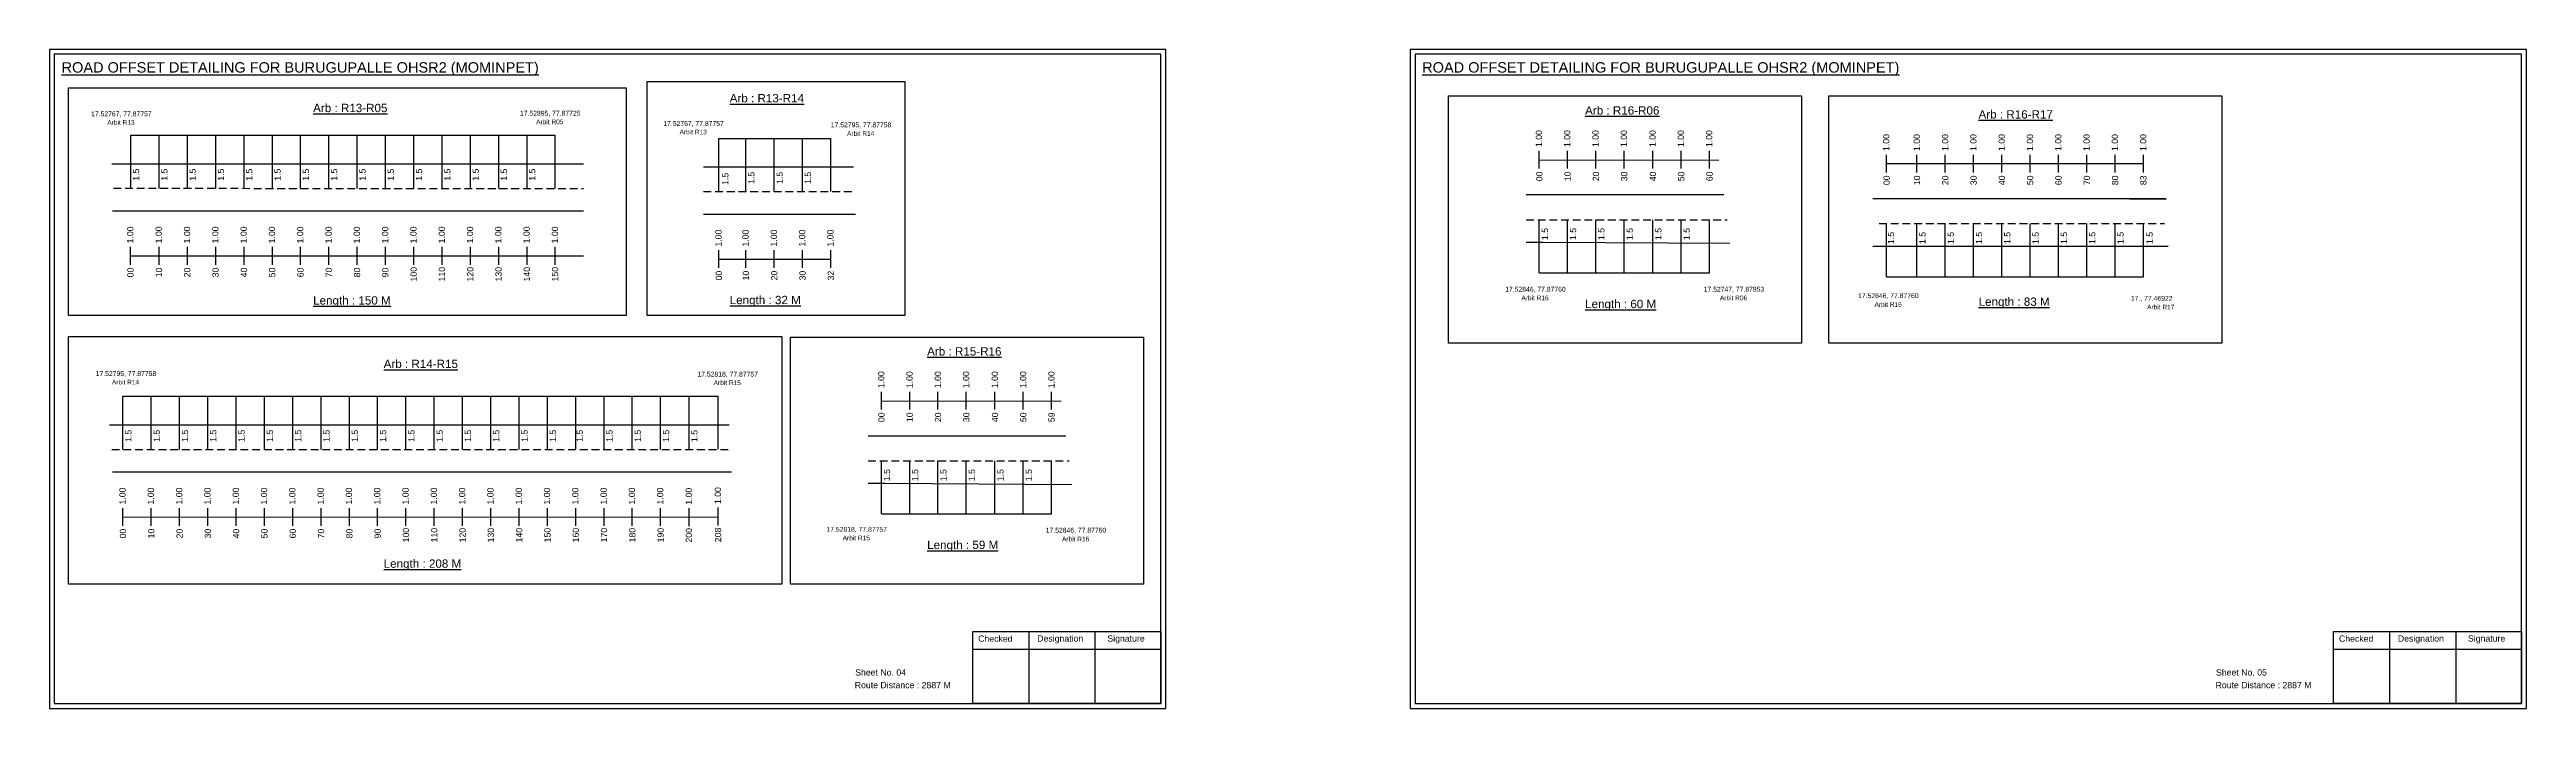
# Model space of a CAD drawing. Header units: inches. Extents: x 1065 to 7171, y 350 to 1611.
# Drawn here: x 5981 to 7171, y 444 to 760 of the extents above; entities that cross this region are included whole.
import ezdxf

# ---------------------------------------------------------------- set-up
doc = ezdxf.new("R2010")
doc.units = ezdxf.units.IN
doc.header["$MEASUREMENT"] = 0
doc.linetypes.add('DASHED2', pattern=[0.375, 0.25, -0.125])
doc.layers.add('PDF_Geometry', color=7, linetype='Continuous')
doc.layers.add('PDF_Text', color=5, linetype='Continuous')
doc.styles.add('PDF Arial', font='arial.ttf')
doc.styles.get("Standard").update_dxf_attribs({"font": 'arial.ttf'})

msp = doc.modelspace()

# ---------------------------------------------------------------- linework, layer by layer
at = {"color": 5}
for p, q in [((6019.8, 719.1), (6223.8, 719.1)), ((6302.4, 717.6), (6356.2, 717.6)), ((6696.7, 652.9), (6778.5, 653)), ((6863.6, 651), (6987, 651)), ((6016, 593.6), (6302, 593.7)), ((6380.5, 537.1), (6462.3, 537.1))]:
    msp.add_line(p, q, dxfattribs=at)
for p, q in [((6019.8, 693.5), (6019.8, 719.1)), ((6033.4, 693.5), (6033.4, 719.1)), ((6047, 693.5), (6047, 719.1)), ((6060.6, 693.5), (6060.6, 719.1)), ((6074.2, 693.5), (6074.2, 719.1)), ((6087.8, 693.5), (6087.8, 719.1)), ((6101.4, 693.5), (6101.4, 719.1)), ((6115, 693.5), (6115, 719.1)), ((6128.6, 693.5), (6128.6, 719.1)), ((6142.2, 693.5), (6142.2, 719.1)), ((6155.8, 693.5), (6155.8, 719.1)), ((6169.4, 693.5), (6169.4, 719.1)), ((6183, 693.5), (6183, 719.1)), ((6196.6, 693.5), (6196.6, 719.1)), ((6210.2, 693.5), (6210.2, 719.1)), ((6223.8, 693.5), (6223.8, 719.1)), ((6302.4, 692), (6302.4, 717.6)), ((6315.4, 692), (6315.4, 717.6)), ((6329, 692), (6329, 717.6)), ((6342.6, 692), (6342.6, 717.6)), ((6356.2, 692), (6356.2, 717.6)), ((6010.6, 705.4), (6237.4, 705.4)), ((6295, 703.9), (6367.1, 703.9)), ((6011, 682.7), (6237.4, 682.7)), ((6295, 681.2), (6368.1, 681.2)), ((6785.3, 690.4), (6690.3, 690.4)), ((6997.9, 688.5), (6857, 688.5)), ((6980.3, 688.5), (6997.9, 688.5)), ((6696.7, 652.9), (6696.7, 678.5)), ((6710.3, 652.9), (6710.3, 678.5)), ((6723.9, 652.9), (6723.9, 678.5)), ((6737.5, 652.9), (6737.5, 678.5)), ((6751.3, 652.9), (6751.3, 678.5)), ((6764.9, 652.9), (6764.9, 678.5)), ((6778.5, 652.9), (6778.5, 678.5)), ((6863.6, 651), (6863.6, 676.6)), ((6878.2, 651), (6878.2, 676.6)), ((6891.8, 651), (6891.8, 676.6)), ((6905.4, 651), (6905.4, 676.6)), ((6919, 651), (6919, 676.6)), ((6932.6, 651), (6932.6, 676.6)), ((6946.2, 651), (6946.2, 676.6)), ((6959.8, 651), (6959.8, 676.6)), ((6973.4, 651), (6973.4, 676.6)), ((6987, 651), (6987, 676.6)), ((6857, 665.8), (6889.2, 665.8)), ((6889.2, 665.8), (6999, 665.8)), ((6016, 568), (6016, 593.6)), ((6029.6, 568), (6029.6, 593.6)), ((6043.2, 568), (6043.2, 593.6)), ((6056.8, 568), (6056.8, 593.6)), ((6070.4, 568), (6070.4, 593.6)), ((6084, 568), (6084, 593.6)), ((6097.6, 568), (6097.6, 593.6)), ((6111.2, 568), (6111.2, 593.6)), ((6124.8, 568), (6124.8, 593.6)), ((6138.4, 568), (6138.4, 593.6)), ((6152, 568), (6152, 593.6)), ((6165.6, 568), (6165.6, 593.6)), ((6179.2, 568), (6179.2, 593.6)), ((6192.8, 568), (6192.8, 593.6)), ((6206.4, 568), (6206.4, 593.6)), ((6220, 568), (6220, 593.6)), ((6233.6, 568), (6233.6, 593.6)), ((6247.2, 568), (6247.2, 593.6)), ((6260.8, 568), (6260.8, 593.6)), ((6274.4, 568), (6274.4, 593.6)), ((6288.1, 568.2), (6288.1, 593.5)), ((6302, 568.2), (6302, 593.7)), ((6009.6, 579.9), (6307.4, 579.9)), ((6469.1, 574.5), (6374.1, 574.5)), ((6380.5, 537.1), (6380.5, 562.6)), ((6394.1, 537.1), (6394.1, 562.6)), ((6407.7, 537.1), (6407.7, 562.6)), ((6421.3, 537.1), (6421.3, 562.6)), ((6435.1, 537.1), (6435.1, 562.6)), ((6448.7, 537.1), (6448.7, 562.6)), ((6462.3, 537.1), (6462.3, 562.6)), ((6010.9, 557.3), (6308.4, 557.3))]:
    msp.add_line(p, q)
at = {"color": 217, "true_color": 0x93278f}
for p, q in [((6696.7, 703.1), (6696.7, 711.6)), ((6696.7, 707.3), (6783, 707.1)), ((6710.3, 703.1), (6710.3, 711.6)), ((6723.9, 703.1), (6723.9, 711.6)), ((6737.5, 703.1), (6737.5, 711.6)), ((6751.3, 703.1), (6751.3, 711.6)), ((6764.9, 703.1), (6764.9, 711.6)), ((6778.5, 703.1), (6778.5, 711.6)), ((6863.6, 701.2), (6863.6, 709.7)), ((6863.6, 705.5), (6987, 705.5)), ((6878.2, 701.2), (6878.2, 709.7)), ((6891.8, 701.2), (6891.8, 709.7)), ((6905.4, 701.2), (6905.4, 709.7)), ((6919, 701.2), (6919, 709.7)), ((6932.6, 701.2), (6932.6, 709.7)), ((6946.2, 701.2), (6946.2, 709.7)), ((6959.8, 701.2), (6959.8, 709.7)), ((6973.4, 701.2), (6973.4, 709.7)), ((6987, 701.2), (6987, 709.7)), ((6019.7, 656.8), (6019.7, 665.4)), ((6019.8, 661.1), (6237.4, 661.1)), ((6033.4, 656.8), (6033.4, 665.4)), ((6047, 656.8), (6047, 665.4)), ((6060.6, 656.8), (6060.6, 665.4)), ((6074.2, 656.8), (6074.2, 665.4)), ((6087.8, 656.8), (6087.8, 665.4)), ((6101.4, 656.8), (6101.4, 665.4)), ((6115, 656.8), (6115, 665.4)), ((6128.6, 656.8), (6128.6, 665.4)), ((6142.2, 656.8), (6142.2, 665.4)), ((6155.8, 656.8), (6155.8, 665.4)), ((6169.4, 656.8), (6169.4, 665.4)), ((6183, 656.8), (6183, 665.4)), ((6196.6, 656.8), (6196.6, 665.4)), ((6210.2, 656.8), (6210.2, 665.4)), ((6223.8, 656.8), (6223.8, 665.4)), ((6302.4, 655.3), (6302.4, 663.9)), ((6302.4, 659.6), (6356.2, 659.6)), ((6315.4, 655.3), (6315.4, 663.9)), ((6329, 655.3), (6329, 663.9)), ((6342.6, 655.3), (6342.6, 663.9)), ((6356.2, 655.3), (6356.2, 663.9)), ((6380.5, 587.2), (6380.5, 595.8)), ((6394.1, 587.2), (6394.1, 595.8)), ((6407.7, 587.2), (6407.7, 595.8)), ((6421.3, 587.2), (6421.3, 595.8)), ((6435.1, 587.2), (6435.1, 595.8)), ((6448.7, 587.2), (6448.7, 595.8)), ((6462.3, 587.2), (6462.3, 595.8)), ((6380.5, 591.5), (6466.9, 591.2)), ((6016, 531.3), (6016, 539.9)), ((6029.6, 531.3), (6029.6, 539.9)), ((6043.2, 531.3), (6043.2, 539.9)), ((6056.8, 531.3), (6056.8, 539.9)), ((6070.4, 531.3), (6070.4, 539.9)), ((6084, 531.3), (6084, 539.9)), ((6097.6, 531.3), (6097.6, 539.9)), ((6111.2, 531.3), (6111.2, 539.9)), ((6124.8, 531.3), (6124.8, 539.9)), ((6138.4, 531.3), (6138.4, 539.9)), ((6152, 531.3), (6152, 539.9)), ((6165.6, 531.3), (6165.6, 539.9)), ((6179.2, 531.3), (6179.2, 539.9)), ((6192.8, 531.3), (6192.8, 539.9)), ((6206.4, 531.3), (6206.4, 539.9)), ((6220, 531.3), (6220, 539.9)), ((6233.6, 531.3), (6233.6, 539.9)), ((6247.2, 531.3), (6247.2, 539.9)), ((6260.8, 531.3), (6260.8, 539.9)), ((6274.4, 531.3), (6274.4, 539.9)), ((6288.1, 531.2), (6288.1, 539.8)), ((6302, 531.5), (6302, 540.1)), ((6016, 535.6), (6302, 535.7))]:
    msp.add_line(p, q, dxfattribs=at)
at = {"linetype": 'DASHED2', "ltscale": 15}
for p, q in [((6011.4, 693.6), (6237.4, 693.5)), ((6295, 692), (6367.6, 692)), ((6690.3, 678.5), (6787, 678.5)), ((6860, 676.6), (6997.1, 676.6)), ((6010.6, 568), (6307, 568.1)), ((6374.1, 562.6), (6470.8, 562.6))]:
    msp.add_line(p, q, dxfattribs=at)
for points in [[(5989.8, 741.9), (6257.9, 741.9), (6257.9, 632.4), (5989.8, 632.4)], [(6267.9, 745), (6391.7, 745), (6391.7, 632.4), (6267.9, 632.4)], [(6653.1, 738), (6822.7, 738), (6822.7, 619.2), (6653.1, 619.2)], [(6835.8, 738), (7024.7, 738), (7024.7, 619.2), (6835.8, 619.2)], [(5989.8, 622.3), (6332.7, 622.3), (6332.7, 503.3), (5989.8, 503.3)], [(6336.9, 622.1), (6506.5, 622.1), (6506.5, 503.3), (6336.9, 503.3)]]:
    msp.add_lwpolyline(points, close=True)
for points in [[(6690.3, 667.7), (6698.4, 667.7), (6788.2, 667.2)], [(6374.1, 551.8), (6382.2, 551.8), (6472, 551.3)]]:
    msp.add_lwpolyline(points)
at = {"layer": 'PDF_Geometry'}
for points in [[(5980.7, 760.3), (5980.7, 443.6), (6517.2, 443.6), (6517.2, 760.3)], [(5983, 758), (5983, 446), (6514.8, 446), (6514.8, 758)], [(6634.6, 760.3), (6634.6, 443.6), (7171.1, 443.6), (7171.1, 760.3)], [(6637, 758), (6637, 446), (7168.7, 446), (7168.7, 758)]]:
    msp.add_lwpolyline(points, close=True, dxfattribs=at)
at = {"layer": 'PDF_Geometry', "color": 242, "true_color": 0xcc1f26}
for points in [[(6514.8, 445.9), (6424.4, 445.9), (6424.4, 480.5), (6514.8, 480.5)], [(7168.7, 445.9), (7078.4, 445.9), (7078.4, 480.5), (7168.7, 480.5)]]:
    msp.add_lwpolyline(points, close=True, dxfattribs=at)
for points in [[(6451.4, 480.5), (6451.4, 445.9)], [(6483.1, 480.5), (6483.1, 445.9)], [(7105.3, 480.5), (7105.3, 445.9)], [(7137.1, 480.5), (7137.1, 445.9)], [(6424.4, 472.1), (6514.8, 472.1)], [(7078.4, 472.1), (7168.7, 472.1)]]:
    msp.add_lwpolyline(points, dxfattribs=at)

# ---------------------------------------------------------------- texts
at = {"color": 242, "true_color": 0xcd2027}
for s, height, p in [('%%UROAD OFFSET DETAILING FOR BURUGUPALLE OHSR2 (MOMINPET)', 5, (5986.5, 749.2)), ('%%UROAD OFFSET DETAILING FOR BURUGUPALLE OHSR2 (MOMINPET)', 5, (6640.4, 749.2)), ('%%UArb : R13-R14', 4, (6307.6, 734.9)), ('%%UArb : R13-R05', 4, (6107.4, 730.2)), ('%%UArb : R16-R06', 4, (6718.7, 729)), ('%%UArb : R16-R17', 4, (6907.8, 727.1)), ('%%ULength : 150 M', 4, (6107.4, 637.7)), ('%%ULength : 32 M', 4, (6307.6, 637.9)), ('%%ULength : 60 M', 4, (6718.7, 636)), ('%%ULength : 83 M', 4, (6907.8, 637.1)), ('%%UArb : R14-R15', 4, (6141.3, 607.2)), ('%%UArb : R15-R16', 4, (6402.5, 613.2)), ('%%ULength : 59 M', 4, (6402.5, 520.2)), ('%%ULength : 208 M', 4, (6141.3, 511.2))]:
    msp.add_text(s, height=height, dxfattribs=at).set_placement(p)
at = {"color": 5}
for s, height, p in [('17.52767, 77.87757', 2.34, (6000.7, 728.2)), ('Arbit R13', 2.25, (6008.5, 724.1)), ('17.52895, 77.87725', 2.34, (6206.8, 728.5)), ('Arbit R05', 2.25, (6214.6, 724.4)), ('17.52767, 77.87757', 2.34, (6275.7, 723.6)), ('Arbit R13', 2.25, (6283.5, 719.5)), ('17.52795, 77.87758', 2.34, (6356.2, 722.9)), ('Arbit R14', 2.25, (6364, 718.8)), ('17.52846, 77.87760', 2.34, (6680.3, 643.9)), ('17.52747, 77.87853', 2.34, (6775.7, 643.9)), ('17.52846, 77.87760', 2.34, (6849.9, 640.8)), ('Arbit R16', 2.25, (6688.1, 639.8)), ('Arbit R06', 2.25, (6783.5, 639.8)), ('Arbit R16', 2.25, (6857.8, 636.6)), ('17., 77.46922', 2.34, (6981, 639.5)), ('Arbit R17', 2.25, (6988.8, 635.4)), ('17.52795, 77.87758', 2.34, (6002.9, 603.4)), ('Arbit R14', 2.25, (6010.7, 599.3)), ('17.52818, 77.87757', 2.34, (6292.1, 603.1)), ('Arbit R15', 2.25, (6299.9, 599)), ('17.52818, 77.87757', 2.34, (6354.1, 528.5)), ('Arbit R15', 2.25, (6361.9, 524.4)), ('17.52846, 77.87760', 2.34, (6459.5, 528.1)), ('Arbit R16', 2.25, (6467.3, 523.9))]:
    msp.add_text(s, height=height, dxfattribs=at).set_placement(p)
at = {"color": 217, "true_color": 0x93278f}
for s, p in [('1.00', (6698, 713.4)), ('1.00', (6711.6, 713.4)), ('1.00', (6725.2, 713.4)), ('1.00', (6738.8, 713.4)), ('1.00', (6752.6, 713.4)), ('1.00', (6766.2, 713.4)), ('1.00', (6779.8, 713.4)), ('1.00', (6864.9, 711.5)), ('1.00', (6879.6, 711.5)), ('1.00', (6893.2, 711.5)), ('1.00', (6906.8, 711.5)), ('1.00', (6920.4, 711.5)), ('1.00', (6934, 711.5)), ('1.00', (6947.6, 711.5)), ('1.00', (6961.2, 711.5)), ('1.00', (6974.8, 711.5)), ('1.00', (6988.4, 711.5)), ('00', (6698.2, 697)), ('10', (6711.8, 697)), ('20', (6725.4, 697)), ('30', (6739, 697)), ('40', (6752.8, 697)), ('50', (6766.4, 697)), ('60', (6780, 697)), ('00', (6865.1, 695.1)), ('10', (6879.7, 695.1)), ('20', (6893.3, 695.1)), ('30', (6906.9, 695.1)), ('40', (6920.5, 695.1)), ('50', (6934.1, 695.1)), ('60', (6947.7, 695.1)), ('70', (6961.3, 695.1)), ('80', (6974.9, 695.1)), ('83', (6988.5, 695.1)), ('1.00', (6021, 667.1)), ('1.00', (6034.7, 667.1)), ('1.00', (6048.3, 667.1)), ('1.00', (6061.9, 667.1)), ('1.00', (6075.5, 667.1)), ('1.00', (6089.1, 667.1)), ('1.00', (6102.7, 667.1)), ('1.00', (6116.3, 667.1)), ('1.00', (6129.9, 667.1)), ('1.00', (6143.5, 667.1)), ('1.00', (6157.1, 667.1)), ('1.00', (6170.7, 667.1)), ('1.00', (6184.3, 667.1)), ('1.00', (6197.9, 667.1)), ('1.00', (6211.5, 667.1)), ('1.00', (6225.1, 667.1)), ('1.00', (6303.7, 665.6)), ('1.00', (6316.7, 665.6)), ('1.00', (6330.3, 665.6)), ('1.00', (6343.9, 665.6)), ('1.00', (6357.5, 665.6)), ('00', (6021.1, 650.8)), ('10', (6034.8, 650.8)), ('20', (6048.4, 650.8)), ('30', (6062, 650.8)), ('40', (6075.6, 650.8)), ('50', (6089.2, 650.8)), ('60', (6102.8, 650.8)), ('70', (6116.4, 650.8)), ('80', (6130, 650.8)), ('90', (6143.6, 650.8)), ('100', (6157.2, 648.8)), ('110', (6170.8, 648.8)), ('120', (6184.4, 648.8)), ('130', (6198, 648.8)), ('140', (6211.6, 648.8)), ('150', (6225.2, 648.8)), ('00', (6303.9, 649.3)), ('10', (6316.9, 649.3)), ('20', (6330.5, 649.3)), ('30', (6344.1, 649.3)), ('32', (6357.7, 649.3)), ('1.00', (6381.9, 597.5)), ('1.00', (6395.5, 597.5)), ('1.00', (6409.1, 597.5)), ('1.00', (6422.7, 597.5)), ('1.00', (6436.5, 597.5)), ('1.00', (6450.1, 597.5)), ('1.00', (6463.7, 597.5)), ('00', (6382, 581.2)), ('10', (6395.6, 581.2)), ('20', (6409.2, 581.2)), ('30', (6422.8, 581.2)), ('40', (6436.6, 581.2)), ('50', (6450.2, 581.2)), ('59', (6463.8, 581.2)), ('1.00', (6017.3, 541.6)), ('1.00', (6030.9, 541.6)), ('1.00', (6044.5, 541.6)), ('1.00', (6058.1, 541.6)), ('1.00', (6071.7, 541.6)), ('1.00', (6085.3, 541.6)), ('1.00', (6098.9, 541.6)), ('1.00', (6112.5, 541.6)), ('1.00', (6126.1, 541.6)), ('1.00', (6139.7, 541.6)), ('1.00', (6153.3, 541.6)), ('1.00', (6166.9, 541.6)), ('1.00', (6180.5, 541.6)), ('1.00', (6194.1, 541.6)), ('1.00', (6207.7, 541.6)), ('1.00', (6221.3, 541.6)), ('1.00', (6234.9, 541.6)), ('1.00', (6248.5, 541.6)), ('1.00', (6262.1, 541.6)), ('1.00', (6275.7, 541.6)), ('1.00', (6289.4, 541.5)), ('1.00', (6303.4, 541.8)), ('00', (6017.5, 525.3)), ('10', (6031.1, 525.3)), ('20', (6044.7, 525.3)), ('30', (6058.3, 525.3)), ('40', (6071.9, 525.3)), ('50', (6085.5, 525.3)), ('60', (6099.1, 525.3)), ('70', (6112.7, 525.3)), ('80', (6126.3, 525.3)), ('90', (6139.9, 525.3)), ('100', (6153.5, 523.4)), ('110', (6167.1, 523.4)), ('120', (6180.7, 523.4)), ('130', (6194.3, 523.4)), ('140', (6207.9, 523.4)), ('150', (6221.5, 523.4)), ('160', (6235.1, 523.4)), ('170', (6248.7, 523.4)), ('180', (6262.3, 523.4)), ('190', (6275.9, 523.4)), ('200', (6289.5, 523.3)), ('208', (6303.5, 523.5))]:
    msp.add_text(s, height=3, rotation=90, dxfattribs=at).set_placement(p)
for p in [(6023.8, 697.2), (6037.4, 697.2), (6051, 697.2), (6064.6, 697.2), (6078.2, 697.2), (6091.8, 697.2), (6105.4, 697.2), (6119, 697.2), (6132.6, 697.2), (6146.2, 697.2), (6159.8, 697.2), (6173.4, 697.2), (6187, 697.2), (6200.6, 697.2), (6214.2, 697.2), (6307, 695.2), (6319.5, 695.7), (6333.1, 695.7), (6346.7, 695.7), (6700.9, 668.7), (6714.4, 668.7), (6728, 668.7), (6741.6, 668.7), (6755.4, 668.7), (6769, 668.7), (6867.2, 666.8), (6882.3, 666.8), (6895.9, 666.8), (6909.5, 666.8), (6923.1, 666.8), (6936.7, 666.8), (6950.3, 666.8), (6963.9, 666.8), (6977.5, 666.8), (6991.5, 666.8), (6020.1, 571.7), (6033.7, 571.7), (6047.3, 571.7), (6060.9, 571.7), (6074.5, 571.7), (6088.1, 571.7), (6101.7, 571.7), (6115.3, 571.7), (6128.9, 571.7), (6142.5, 571.7), (6156.1, 571.7), (6169.7, 571.7), (6183.3, 571.7), (6196.9, 571.7), (6210.5, 571.7), (6224.1, 571.7), (6237, 571.7), (6251.3, 571.7), (6264.9, 571.7), (6278.5, 571.7), (6292.1, 571.6), (6384.7, 552.8), (6398.2, 552.8), (6411.8, 552.8), (6425.4, 552.8), (6439.2, 552.8), (6452.8, 552.8)]:
    msp.add_text('1.5', height=3, rotation=90).set_placement(p)
for s, p in [('Sheet No. 04', (6367.9, 459.4)), ('Route Distance : 2887 M', (6367.7, 453.3)), ('Sheet No. 05', (7021.9, 459.4)), ('Route Distance : 2887 M', (7021.7, 453.3))]:
    msp.add_text(s, height=3).set_placement(p)
at = {"layer": 'PDF_Text', "color": 7, "attachment_point": 7, "style": 'PDF Arial'}
for s, insert, char_height in [('Checked', (6427, 475.6), 3), ('Designation', (6455.4, 474.8), 3.001), ('Signature', (6489.1, 474.8), 3), ('Checked', (7081, 475.6), 3), ('Designation', (7109.3, 474.8), 3.001), ('Signature', (7143, 474.8), 3)]:
    msp.add_mtext(s, dxfattribs=dict(at, insert=insert, char_height=char_height))

doc.saveas('drawing.dxf')
